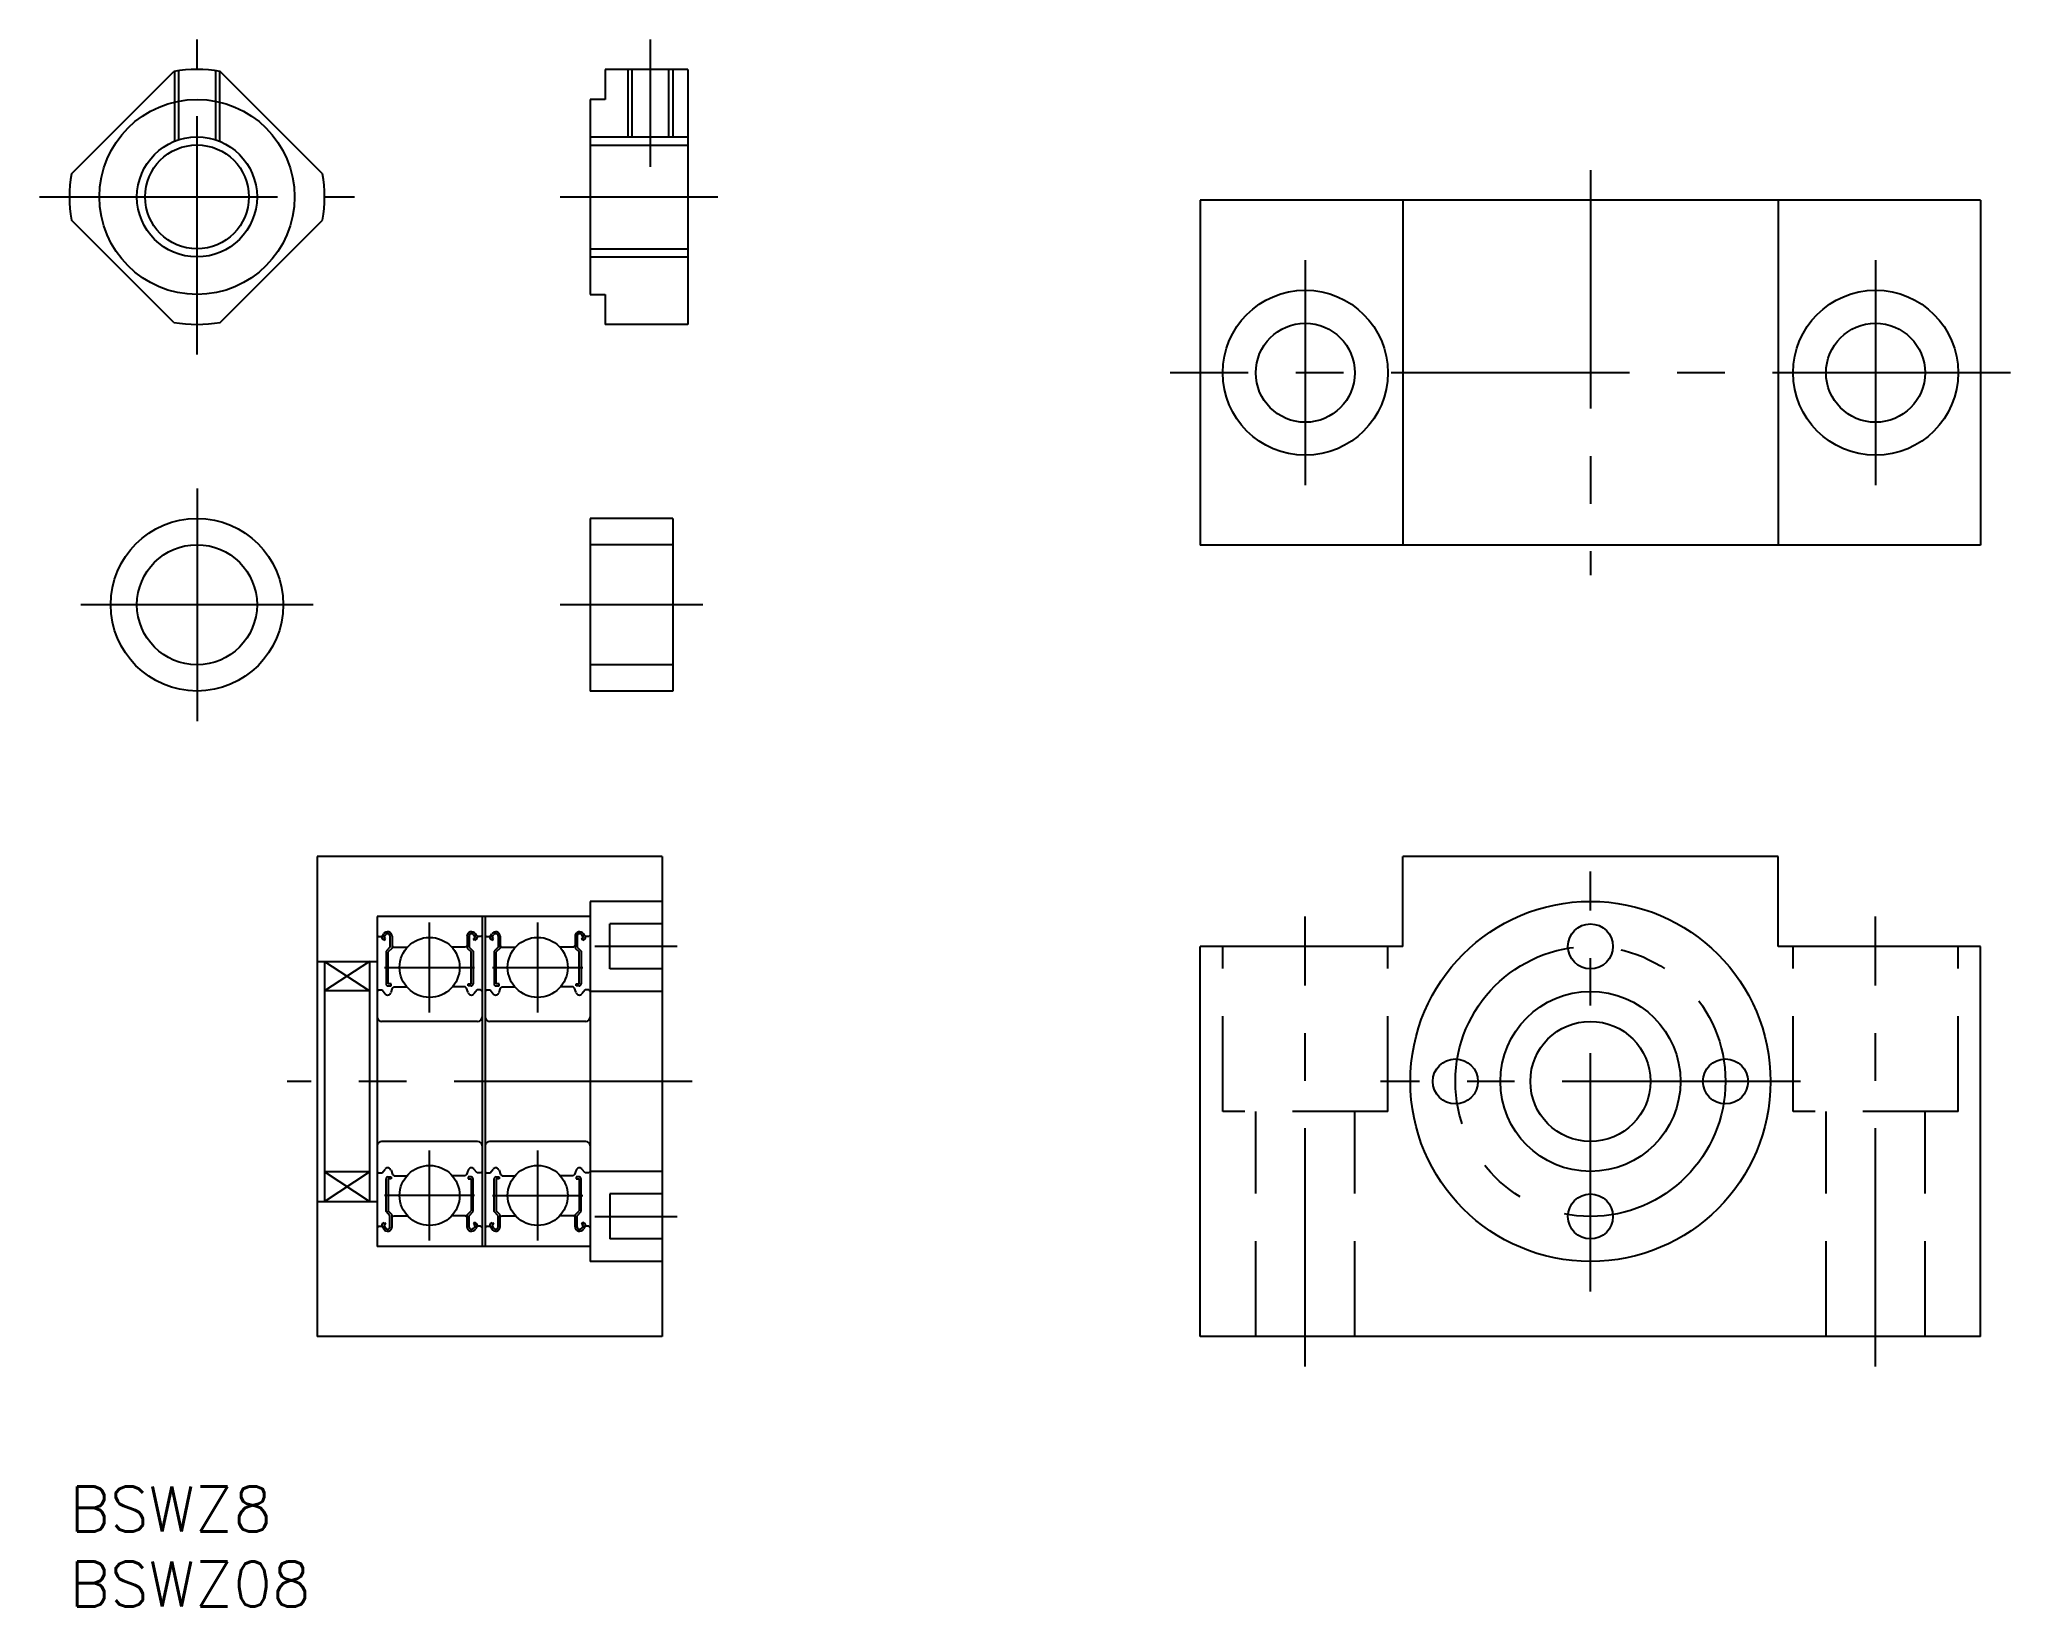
# Model space of a CAD drawing. Extents: x -2 to 129, y -8 to 96.
import ezdxf

# ---------------------------------------------------------------- set-up
doc = ezdxf.new("R2010")
doc.units = 0
doc.header["$LTSCALE"] = 0.5
doc.linetypes.add('CENTER', pattern=[50.8, 31.75, -6.35, 6.35, -6.35])
doc.linetypes.add('DASHED', pattern=[19.05, 12.7, -6.35])
for name, color, linetype in [('MSM_CENTER', 1, 'CENTER'), ('MSM_CONTINUOUS', 7, 'CONTINUOUS'), ('MSM_DASHED', 4, 'DASHED'), ('MSM_NARROW', 5, 'CONTINUOUS'), ('MSM_PART_NUMBER', 7, 'CONTINUOUS')]:
    doc.layers.add(name, color=color, linetype=linetype)
doc.styles.get("Standard").update_dxf_attribs({"font": 'txt.shx', "height": 1.5, "bigfont": 'bigfont.shx'})

# ---------------------------------------------------------------- blocks, each defined once
blk = doc.blocks.new('*U13')
at = {"layer": 'MSM_PART_NUMBER'}
blk.add_text('BSWZ8', height=3, dxfattribs=at).set_placement((0, -3))
blk = doc.blocks.new('*U14')
at = {"layer": 'MSM_PART_NUMBER'}
blk.add_text('BSWZ08', height=3, dxfattribs=at).set_placement((0, -8))

msp = doc.modelspace()

# ---------------------------------------------------------------- linework, layer by layer
at = {"layer": 'MSM_CENTER'}
for p, q in [((8.5, 75.45), (8.5, 96.45)), ((38.7, 96.45), (38.7, 87.95)), ((101.35, 87.73), (101.35, 60.73)), ((-2, 85.95), (19, 85.95)), ((32.7, 85.95), (43.2, 85.95)), ((82.35, 81.73), (82.35, 66.73)), ((120.35, 81.73), (120.35, 66.73)), ((129.35, 74.23), (73.35, 74.23)), ((8.5, 66.52), (8.5, 51.02)), ((16.25, 58.77), (0.75, 58.77)), ((42.2, 58.77), (32.7, 58.77)), ((101.35, 13), (101.35, 41)), ((24, 31.6), (24, 37.6)), ((31.2, 31.6), (31.2, 37.6)), ((82.35, 8), (82.35, 38)), ((120.35, 8), (120.35, 38)), ((40.5, 36), (35, 36)), ((21, 34.6), (27, 34.6)), ((28.2, 34.6), (34.2, 34.6)), ((41.5, 27), (14.5, 27)), ((115.35, 27), (87.35, 27)), ((24, 16.4), (24, 22.4)), ((31.2, 16.4), (31.2, 22.4)), ((27, 19.4), (21, 19.4)), ((28.2, 19.4), (34.2, 19.4)), ((35, 18), (40.5, 18))]:
    msp.add_line(p, q, dxfattribs=at)
msp.add_circle((101.35, 27), 9, dxfattribs=at)
at = {"layer": 'MSM_CONTINUOUS'}
for p, q in [((0.14, 87.49), (6.96, 94.31)), ((16.86, 87.49), (10.04, 94.31)), ((41.2, 94.45), (35.7, 94.45)), ((35.7, 94.45), (35.7, 92.45)), ((37.47, 94.45), (37.47, 89.95)), ((39.92, 94.45), (39.92, 89.95)), ((41.2, 94.45), (41.2, 77.45)), ((34.7, 92.45), (34.7, 79.45)), ((35.7, 92.45), (34.7, 92.45)), ((34.7, 89.4), (41.2, 89.4)), ((75.35, 85.73), (75.35, 62.73)), ((127.35, 85.73), (75.35, 85.73)), ((88.85, 85.73), (88.85, 62.73)), ((113.85, 85.73), (113.85, 62.73)), ((127.35, 85.73), (127.35, 62.73)), ((6.96, 77.59), (0.14, 84.41)), ((10.04, 77.59), (16.86, 84.41)), ((34.7, 82.49), (41.2, 82.49)), ((34.7, 79.45), (35.7, 79.45)), ((35.7, 79.45), (35.7, 77.45)), ((41.2, 77.45), (35.7, 77.45)), ((34.7, 64.52), (34.7, 53.02)), ((40.2, 64.52), (34.7, 64.52)), ((40.2, 64.52), (40.2, 53.02)), ((40.2, 62.77), (34.7, 62.77)), ((127.35, 62.73), (75.35, 62.73)), ((40.2, 54.77), (34.7, 54.77)), ((40.2, 53.02), (34.7, 53.02)), ((16.5, 42), (16.5, 10)), ((39.5, 42), (16.5, 42)), ((39.5, 42), (39.5, 10)), ((113.85, 42), (88.85, 42)), ((88.85, 36), (88.85, 42)), ((113.85, 36), (113.85, 42)), ((34.7, 39), (34.7, 15)), ((39.5, 39), (34.7, 39)), ((20.5, 38), (20.5, 16)), ((34.7, 38), (20.5, 38)), ((20.83, 36.65), (20.94, 36.83)), ((27.16, 36.65), (27.05, 36.83)), ((27.5, 38), (27.5, 16)), ((27.7, 38), (27.7, 16)), ((28.03, 36.65), (28.14, 36.83)), ((34.36, 36.65), (34.25, 36.83)), ((39.5, 37.5), (36, 37.5)), ((36, 34.5), (36, 37.5)), ((20.5, 36.75), (20.6, 36.65)), ((20.6, 36.65), (20.83, 36.65)), ((20.88, 36.47), (20.99, 36.4)), ((20.94, 36.58), (21.05, 36.77)), ((21.06, 36.52), (20.94, 36.58)), ((20.99, 36.4), (21.06, 36.52)), ((21.36, 35.95), (21.1, 35.68)), ((21.1, 35.68), (21.1, 33.5)), ((21.5, 35.89), (21.23, 35.63)), ((21.23, 33.5), (21.23, 35.63)), ((21.36, 36.68), (21.36, 35.95)), ((21.5, 36.68), (21.5, 35.89)), ((21.5, 36.05), (21.6, 35.95)), ((21.6, 35.95), (22.52, 35.95)), ((26.4, 35.95), (25.47, 35.95)), ((26.5, 36.05), (26.4, 35.95)), ((26.5, 36.68), (26.5, 35.89)), ((26.5, 35.89), (26.76, 35.63)), ((26.63, 36.68), (26.63, 35.95)), ((26.63, 35.95), (26.9, 35.68)), ((26.76, 33.5), (26.76, 35.63)), ((26.9, 35.68), (26.9, 33.5)), ((26.93, 36.52), (27.05, 36.58)), ((27, 36.4), (26.93, 36.52)), ((27.05, 36.58), (26.94, 36.77)), ((27.11, 36.47), (27, 36.4)), ((27.4, 36.65), (27.16, 36.65)), ((27.5, 36.75), (27.4, 36.65)), ((27.7, 36.75), (27.8, 36.65)), ((27.8, 36.65), (28.03, 36.65)), ((28.08, 36.47), (28.19, 36.4)), ((28.14, 36.58), (28.25, 36.77)), ((28.26, 36.52), (28.14, 36.58)), ((28.19, 36.4), (28.26, 36.52)), ((28.56, 35.95), (28.3, 35.68)), ((28.3, 35.68), (28.3, 33.5)), ((28.7, 35.89), (28.43, 35.63)), ((28.43, 33.5), (28.43, 35.63)), ((28.56, 36.68), (28.56, 35.95)), ((28.7, 36.68), (28.7, 35.89)), ((28.7, 36.05), (28.8, 35.95)), ((28.8, 35.95), (29.72, 35.95)), ((33.6, 35.95), (32.67, 35.95)), ((33.7, 36.05), (33.6, 35.95)), ((33.7, 36.68), (33.7, 35.89)), ((33.7, 35.89), (33.96, 35.63)), ((33.83, 36.68), (33.83, 35.95)), ((33.83, 35.95), (34.1, 35.68)), ((33.96, 33.5), (33.96, 35.63)), ((34.1, 35.68), (34.1, 33.5)), ((34.13, 36.52), (34.25, 36.58)), ((34.2, 36.4), (34.13, 36.52)), ((34.25, 36.58), (34.14, 36.77)), ((34.31, 36.47), (34.2, 36.4)), ((34.6, 36.65), (34.36, 36.65)), ((34.7, 36.75), (34.6, 36.65)), ((88.85, 36), (75.35, 36)), ((75.35, 10), (75.35, 36)), ((127.35, 36), (113.85, 36)), ((127.35, 10), (127.35, 36)), ((16.5, 35), (20.5, 35)), ((17, 35), (17, 19)), ((20, 35), (20, 19)), ((39.5, 34.5), (36, 34.5)), ((20, 33.03), (17, 33.03)), ((20.5, 33), (20.6, 33.1)), ((20.6, 33.1), (20.83, 33.1)), ((20.83, 33.1), (21.04, 32.84)), ((21.43, 33.5), (21.23, 33.5)), ((21.23, 33.36), (21.43, 33.36)), ((21.43, 33.36), (21.43, 33.5)), ((21.43, 32.92), (21.53, 33.21)), ((21.53, 33.21), (21.63, 33.3)), ((21.63, 33.3), (22.48, 33.3)), ((26.36, 33.3), (25.52, 33.3)), ((26.46, 33.21), (26.36, 33.3)), ((26.56, 32.92), (26.46, 33.21)), ((26.56, 33.5), (26.76, 33.5)), ((26.56, 33.36), (26.56, 33.5)), ((26.76, 33.36), (26.56, 33.36)), ((27.16, 33.1), (26.95, 32.84)), ((27.4, 33.1), (27.16, 33.1)), ((27.5, 33), (27.4, 33.1)), ((27.7, 33), (27.8, 33.1)), ((27.8, 33.1), (28.03, 33.1)), ((28.03, 33.1), (28.24, 32.84)), ((28.63, 33.5), (28.43, 33.5)), ((28.43, 33.36), (28.63, 33.36)), ((28.63, 33.36), (28.63, 33.5)), ((28.63, 32.92), (28.73, 33.21)), ((28.73, 33.21), (28.83, 33.3)), ((28.83, 33.3), (29.68, 33.3)), ((33.56, 33.3), (32.72, 33.3)), ((33.66, 33.21), (33.56, 33.3)), ((33.76, 32.92), (33.66, 33.21)), ((33.76, 33.5), (33.96, 33.5)), ((33.76, 33.36), (33.76, 33.5)), ((33.96, 33.36), (33.76, 33.36)), ((34.36, 33.1), (34.15, 32.84)), ((34.6, 33.1), (34.36, 33.1)), ((34.7, 33), (34.6, 33.1)), ((39.5, 33), (34.7, 33)), ((27.2, 31), (20.8, 31)), ((34.4, 31), (28, 31)), ((27.2, 23), (20.8, 23)), ((34.4, 23), (28, 23)), ((20.83, 20.9), (21.04, 21.16)), ((21.43, 21.08), (21.53, 20.79)), ((26.56, 21.08), (26.46, 20.79)), ((27.16, 20.9), (26.95, 21.16)), ((28.03, 20.9), (28.24, 21.16)), ((28.63, 21.08), (28.73, 20.79)), ((33.76, 21.08), (33.66, 20.79)), ((34.36, 20.9), (34.15, 21.16)), ((20, 20.97), (17, 20.97)), ((20.5, 21), (20.6, 20.9)), ((20.6, 20.9), (20.83, 20.9)), ((21.1, 18.32), (21.1, 20.5)), ((21.23, 20.64), (21.43, 20.64)), ((21.23, 20.5), (21.23, 18.37)), ((21.43, 20.5), (21.23, 20.5)), ((21.43, 20.64), (21.43, 20.5)), ((21.53, 20.79), (21.63, 20.7)), ((21.63, 20.7), (22.48, 20.7)), ((26.36, 20.7), (25.52, 20.7)), ((26.46, 20.79), (26.36, 20.7)), ((26.76, 20.64), (26.56, 20.64)), ((26.56, 20.64), (26.56, 20.5)), ((26.56, 20.5), (26.76, 20.5)), ((26.76, 20.5), (26.76, 18.37)), ((26.9, 18.32), (26.9, 20.5)), ((27.4, 20.9), (27.16, 20.9)), ((27.5, 21), (27.4, 20.9)), ((27.7, 21), (27.8, 20.9)), ((27.8, 20.9), (28.03, 20.9)), ((28.3, 18.32), (28.3, 20.5)), ((28.43, 20.64), (28.63, 20.64)), ((28.43, 20.5), (28.43, 18.37)), ((28.63, 20.5), (28.43, 20.5)), ((28.63, 20.64), (28.63, 20.5)), ((28.73, 20.79), (28.83, 20.7)), ((28.83, 20.7), (29.68, 20.7)), ((33.56, 20.7), (32.72, 20.7)), ((33.66, 20.79), (33.56, 20.7)), ((33.96, 20.64), (33.76, 20.64)), ((33.76, 20.64), (33.76, 20.5)), ((33.76, 20.5), (33.96, 20.5)), ((33.96, 20.5), (33.96, 18.37)), ((34.1, 18.32), (34.1, 20.5)), ((34.6, 20.9), (34.36, 20.9)), ((34.7, 21), (34.6, 20.9)), ((39.5, 21), (34.7, 21)), ((16.5, 19), (20.5, 19)), ((39.5, 19.5), (36, 19.5)), ((36, 19.5), (36, 16.5)), ((20.5, 17.25), (20.6, 17.35)), ((20.6, 17.35), (20.83, 17.35)), ((20.83, 17.35), (20.94, 17.17)), ((20.88, 17.53), (20.99, 17.6)), ((21.06, 17.48), (20.94, 17.42)), ((20.94, 17.42), (21.05, 17.23)), ((20.99, 17.6), (21.06, 17.48)), ((21.36, 18.05), (21.1, 18.32)), ((21.5, 18.11), (21.23, 18.37)), ((21.36, 17.32), (21.36, 18.05)), ((21.5, 17.32), (21.5, 18.11)), ((21.5, 17.95), (21.6, 18.05)), ((21.6, 18.05), (22.52, 18.05)), ((26.4, 18.05), (25.47, 18.05)), ((26.5, 17.95), (26.4, 18.05)), ((26.5, 18.11), (26.76, 18.37)), ((26.5, 17.32), (26.5, 18.11)), ((26.63, 18.05), (26.9, 18.32)), ((26.63, 17.32), (26.63, 18.05)), ((27, 17.6), (26.93, 17.48)), ((26.93, 17.48), (27.05, 17.42)), ((27.05, 17.42), (26.94, 17.23)), ((27.11, 17.53), (27, 17.6)), ((27.16, 17.35), (27.05, 17.17)), ((27.4, 17.35), (27.16, 17.35)), ((27.5, 17.25), (27.4, 17.35)), ((27.7, 17.25), (27.8, 17.35)), ((27.8, 17.35), (28.03, 17.35)), ((28.03, 17.35), (28.14, 17.17)), ((28.08, 17.53), (28.19, 17.6)), ((28.26, 17.48), (28.14, 17.42)), ((28.14, 17.42), (28.25, 17.23)), ((28.19, 17.6), (28.26, 17.48)), ((28.56, 18.05), (28.3, 18.32)), ((28.7, 18.11), (28.43, 18.37)), ((28.56, 17.32), (28.56, 18.05)), ((28.7, 17.32), (28.7, 18.11)), ((28.7, 17.95), (28.8, 18.05)), ((28.8, 18.05), (29.72, 18.05)), ((33.6, 18.05), (32.67, 18.05)), ((33.7, 17.95), (33.6, 18.05)), ((33.7, 18.11), (33.96, 18.37)), ((33.7, 17.32), (33.7, 18.11)), ((33.83, 18.05), (34.1, 18.32)), ((33.83, 17.32), (33.83, 18.05)), ((34.2, 17.6), (34.13, 17.48)), ((34.13, 17.48), (34.25, 17.42)), ((34.25, 17.42), (34.14, 17.23)), ((34.31, 17.53), (34.2, 17.6)), ((34.36, 17.35), (34.25, 17.17)), ((34.6, 17.35), (34.36, 17.35)), ((34.7, 17.25), (34.6, 17.35)), ((34.7, 16), (20.5, 16)), ((39.5, 16.5), (36, 16.5)), ((39.5, 15), (34.7, 15)), ((39.5, 10), (16.5, 10)), ((127.35, 10), (75.35, 10))]:
    msp.add_line(p, q, dxfattribs=at)
for centre, radius in [((8.5, 85.95), 6.5), ((8.5, 85.95), 3.46), ((82.35, 74.23), 5.5), ((120.35, 74.23), 5.5), ((82.35, 74.23), 3.3), ((120.35, 74.23), 3.3), ((8.5, 58.77), 5.75), ((8.5, 58.77), 4), ((101.35, 27), 12), ((101.35, 36), 1.5), ((24, 34.6), 2), ((31.2, 34.6), 2), ((101.35, 27), 6), ((101.35, 27), 4), ((92.35, 27), 1.5), ((110.35, 27), 1.5), ((24, 19.4), 2), ((31.2, 19.4), 2), ((101.35, 18), 1.5)]:
    msp.add_circle(centre, radius, dxfattribs=at)
for centre, radius, start, end in [((8.5, 85.95), 8.5, 79.5603, 100.4397), ((8.5, 85.95), 8.5, 169.5603, 190.4397), ((8.5, 85.95), 8.5, 349.5603, 10.4397), ((8.5, 85.95), 8.5, 259.5603, 280.4397), ((21.2, 36.68), 0.299, 0, 150.0002), ((21.2, 36.68), 0.166, 0, 150.0044), ((26.79, 36.68), 0.299, 29.9998, 180), ((26.79, 36.68), 0.166, 29.9956, 180), ((28.4, 36.68), 0.299, 0, 150.0002), ((28.4, 36.68), 0.166, 0, 150.0044), ((33.99, 36.68), 0.299, 29.9998, 180), ((33.99, 36.68), 0.166, 29.9956, 180), ((20.94, 36.58), 0.133, 149.9969, 240.0013), ((27.05, 36.58), 0.133, 299.9987, 30.0031), ((28.14, 36.58), 0.133, 149.9969, 240.0013), ((34.25, 36.58), 0.133, 299.9987, 30.0031), ((21.21, 32.98), 0.224, 220.001, 343.1517), ((21.23, 33.5), 0.133, 180.0001, 270), ((26.78, 32.98), 0.224, 196.8483, 319.999), ((26.76, 33.5), 0.133, 270, 359.9999), ((28.41, 32.98), 0.224, 220.001, 343.1517), ((28.43, 33.5), 0.133, 180.0001, 270), ((33.98, 32.98), 0.224, 196.8483, 319.999), ((33.96, 33.5), 0.133, 270, 359.9999), ((20.8, 31.3), 0.3, 180, 270), ((27.2, 31.3), 0.3, 270, 0), ((28, 31.3), 0.3, 180, 270), ((34.4, 31.3), 0.3, 270, 0), ((20.8, 22.7), 0.3, 90, 180), ((27.2, 22.7), 0.3, 0, 90), ((28, 22.7), 0.3, 90, 180), ((34.4, 22.7), 0.3, 0, 90), ((21.21, 21.02), 0.224, 16.8483, 139.999), ((26.78, 21.02), 0.224, 40.001, 163.1517), ((28.41, 21.02), 0.224, 16.8483, 139.999), ((33.98, 21.02), 0.224, 40.001, 163.1517), ((21.23, 20.5), 0.133, 90, 179.9999), ((26.76, 20.5), 0.133, 0.0001, 90), ((28.43, 20.5), 0.133, 90, 179.9999), ((33.96, 20.5), 0.133, 0.0001, 90), ((20.94, 17.42), 0.133, 119.9987, 210.0031), ((21.2, 17.32), 0.299, 209.9998, 0), ((21.2, 17.32), 0.166, 209.9956, 0), ((26.79, 17.32), 0.299, 180, 330.0002), ((26.79, 17.32), 0.166, 180, 330.0044), ((27.05, 17.42), 0.133, 329.9969, 60.0013), ((28.14, 17.42), 0.133, 119.9987, 210.0031), ((28.4, 17.32), 0.299, 209.9998, 0), ((28.4, 17.32), 0.166, 209.9956, 0), ((33.99, 17.32), 0.299, 180, 330.0002), ((33.99, 17.32), 0.166, 180, 330.0044), ((34.25, 17.42), 0.133, 329.9969, 60.0013)]:
    msp.add_arc(centre, radius, start, end, dxfattribs=at)
at = {"layer": 'MSM_DASHED'}
for p, q in [((7, 94.31), (7, 89.65)), ((7.27, 94.36), (7.27, 89.75)), ((9.73, 94.36), (9.73, 89.75)), ((10, 94.31), (10, 89.65)), ((76.85, 25), (76.85, 36)), ((87.85, 25), (87.85, 36)), ((114.85, 25), (114.85, 36)), ((125.85, 25), (125.85, 36)), ((87.85, 25), (76.85, 25)), ((79.05, 10), (79.05, 25)), ((85.65, 10), (85.65, 25)), ((125.85, 25), (114.85, 25)), ((117.05, 10), (117.05, 25)), ((123.65, 10), (123.65, 25))]:
    msp.add_line(p, q, dxfattribs=at)
at = {"layer": 'MSM_NARROW'}
for p, q in [((37.2, 94.45), (37.2, 89.95)), ((40.2, 94.45), (40.2, 89.95)), ((34.7, 89.95), (41.2, 89.95)), ((34.7, 81.95), (41.2, 81.95)), ((20, 35), (17, 33.03)), ((17, 35), (20, 33.03)), ((20, 19), (17, 20.97)), ((17, 19), (20, 20.97))]:
    msp.add_line(p, q, dxfattribs=at)
msp.add_circle((8.5, 85.95), 4, dxfattribs=at)

# ---------------------------------------------------------------- block references
at = {"layer": 'MSM_CONTINUOUS'}
for name in ['*U13', '*U14']:
    msp.add_blockref(name, (0, 0), dxfattribs=at)

doc.saveas('drawing.dxf')
